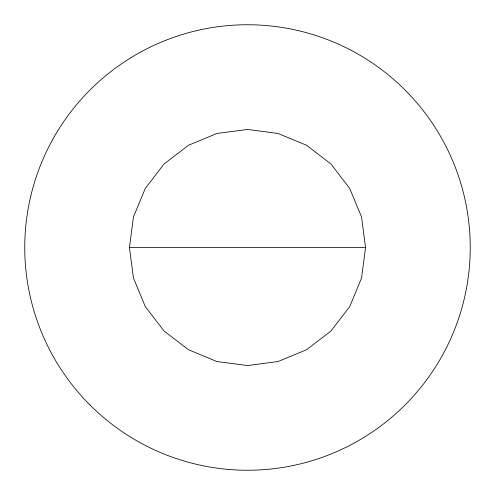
<?xml version="1.0" encoding="UTF-8"?>
<svg xmlns="http://www.w3.org/2000/svg" width="495" height="495" viewBox="0 0 495 495"><rect width="100%" height="100%" fill="white"/><g stroke="black" fill="none" stroke-linecap="round" stroke-linejoin="round"><path stroke-width="0.74" d="M129.442 247.5L133.464 216.946L145.258 188.471L164.018 164.018L188.471 145.258L216.946 133.464L247.5 129.442L278.054 133.464L306.529 145.258L330.982 164.018L349.742 188.471L361.536 216.946L365.558 247.5L361.536 278.054L349.742 306.529L330.982 330.982L306.529 349.742L278.054 361.536L247.5 365.558L216.946 361.536L188.471 349.742L164.018 330.982L145.258 306.529L133.464 278.054L129.442 247.5L365.558 247.5M89.991 405.009A222.75 222.75 0 0 0 462.658 305.149A222.75 222.75 0 0 0 189.851 32.342A222.75 222.75 0 0 0 89.991 405.009"/></g></svg>
